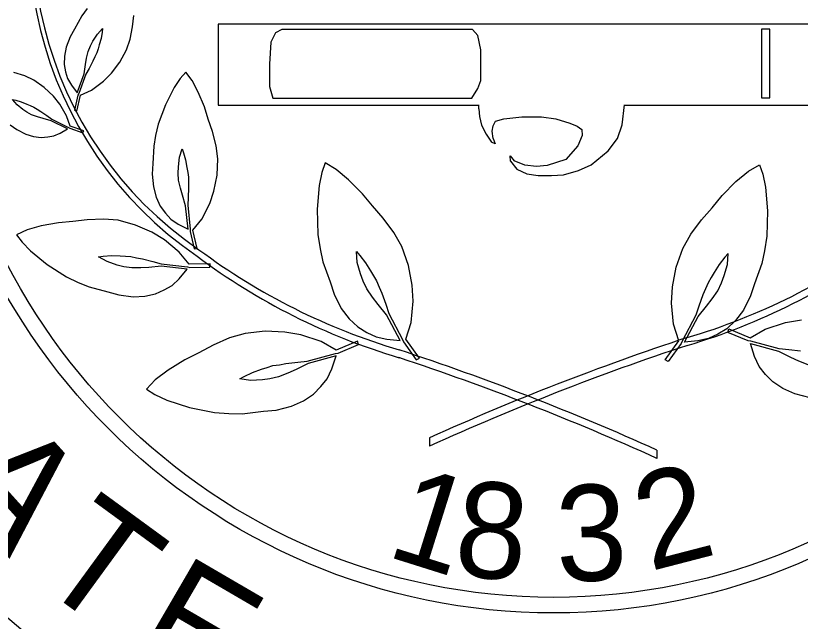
# Model space of a CAD drawing. Extents: x -0.03 to 1.42, y -0.24 to 1.05.
# Drawn here: x 0.67885 to 0.71418, y 0.03923 to 0.06649 of the extents above; entities that cross this region are included whole.
import ezdxf

# ---------------------------------------------------------------- set-up
doc = ezdxf.new("R2010")
doc.units = 0
doc.layers.add('SHT_B_Sheet-Outline-Line', color=7, linetype='Continuous')

msp = doc.modelspace()

# ---------------------------------------------------------------- linework, layer by layer
at = {"layer": 'SHT_B_Sheet-Outline-Line'}
for p, q in [((0.690554859334303, 0.0657234126294417), (0.6903408435939085, 0.06529528117092073)), ((0.6908311574385891, 0.06587668647189564), (0.690554859334303, 0.0657234126294417)), ((0.6911666770241988, 0.06587668942447135), (0.6908311574385891, 0.06587668647189564)), ((0.6994234576035275, 0.0658767748456759), (0.6911666770241988, 0.06587668942447135)), ((0.6996679008394016, 0.0656020971368116), (0.6994234576035275, 0.0658767748456759)), ((0.7128030377298128, 0.06588492399747792), (0.7124356579192411, 0.06588492035825674)), ((0.7124356579192411, 0.06588492035825674), (0.7124356895750298, 0.06279405085547386)), ((0.7128030693856013, 0.06279405456335962), (0.7128030377298128, 0.06588492399747792)), ((0.6997908471651805, 0.06495994980092473), (0.6996679008394016, 0.0656020971368116)), ((0.6903408435939085, 0.06529528117092073), (0.6902801039629709, 0.06431608071787778)), ((0.6997908616534004, 0.06358141846592844), (0.6997908471651805, 0.06495994980092473)), ((0.6902801039629709, 0.06431608071787778), (0.6902801154986155, 0.06330655048151432)), ((0.6902801154986155, 0.06330655048151432), (0.6904334796381724, 0.06278581168158477)), ((0.699667925284697, 0.06321556772442287), (0.6997908616534004, 0.06358141846592844)), ((0.6993931603689919, 0.06278590499957029), (0.699667925284697, 0.06321556772442287)), ((0.6904334796381724, 0.06278581168158477), (0.6993931603689919, 0.06278590499957029)), ((0.7124356895750298, 0.06279405085547386), (0.7128030693856013, 0.06279405456335962)), ((0.699698264955355, 0.0623050376253885), (0.6996982628954184, 0.06247279772718381)), ((0.699698264955355, 0.0623050376253885), (0.699728599339558, 0.061952058309630804)), ((0.7061660320609344, 0.06158474517448364), (0.7062586326728594, 0.06247286598189294)), ((0.7062586326728594, 0.06247286598189294), (0.7062586326728594, 0.062471245929793744)), ((0.699728599339558, 0.061952058309630804), (0.6998213019898664, 0.061570279103235634)), ((0.7004634515226613, 0.06173804627747957), (0.7008307397318613, 0.06184505981250231)), ((0.7008307397318613, 0.06184505981250231), (0.7016406488171351, 0.061937678483919546)), ((0.7016406488171351, 0.061937678483919546), (0.7025272393885389, 0.06193768768532694)), ((0.7025272393885389, 0.06193768768532694), (0.7031692991746198, 0.06184508446379126)), ((0.7031692991746198, 0.06184508446379126), (0.7037971412566436, 0.061661400429324505)), ((0.6998213019898664, 0.061570279103235634), (0.7000353267939817, 0.061156551572398556)), ((0.7003100961042176, 0.06129389420373862), (0.70035635284145, 0.06153995522542421)), ((0.70035635284145, 0.06153995522542421), (0.7004634515226613, 0.06173804627747957)), ((0.7037971412566436, 0.061661400429324505), (0.704132572604729, 0.06152406397815169)), ((0.704132572604729, 0.06152406397815169), (0.7043465945935977, 0.061370706637100585)), ((0.7059519284277691, 0.06095852286990112), (0.7061660320609344, 0.06158474517448364)), ((0.7000353267939817, 0.061156551572398556), (0.7002796806250347, 0.060805194162682936)), ((0.7003563594332469, 0.06095846450324476), (0.7003100961042176, 0.06129389420373862)), ((0.7043465945935977, 0.061370706637100585), (0.7043626174064411, 0.06109593691451967)), ((0.7004474413448109, 0.06072851549215738), (0.7002796806250347, 0.060805194162682936)), ((0.7003563594332469, 0.06095846450324476), (0.7004474413448109, 0.06072851549215738)), ((0.7043626174064411, 0.06109593691451967), (0.7041629126194251, 0.06063585411031666)), ((0.7055238948198094, 0.06040744879348699), (0.7059519284277691, 0.06095852286990112)), ((0.7041629126194251, 0.06063585411031666), (0.7036277786129249, 0.06002402955325071)), ((0.701135950065924, 0.059947412751631186), (0.7011199277337324, 0.060177363067345065)), ((0.7011199277337324, 0.060177363067345065), (0.7013036193209421, 0.05996334396274505)), ((0.7047603414195309, 0.05977968993575996), (0.7055238948198094, 0.06040744879348699)), ((0.701135950065924, 0.059947412751631186), (0.7014106329246297, 0.059581565374330916)), ((0.7017780112245809, 0.059763639450387394), (0.7013036193209421, 0.05996334396274505)), ((0.7022972212987673, 0.05970298482830943), (0.7017780112245809, 0.059763639450387394)), ((0.7027875421479475, 0.059749340033368445), (0.7022972212987673, 0.05970298482830943)), ((0.7036277786129249, 0.06002402955325071), (0.7027875421479475, 0.059749340033368445)), ((0.7041932540760766, 0.059519314527468094), (0.7047603414195309, 0.05977968993575996)), ((0.7014106329246297, 0.059581565374330916), (0.7018690951274166, 0.05936593033786244)), ((0.7018690951274166, 0.05936593033786244), (0.7023739056001438, 0.05929087577064456)), ((0.7035207758582365, 0.05933561772139493), (0.7041932540760766, 0.059519314527468094)), ((0.7023739056001438, 0.05929087577064456), (0.702971326572491, 0.05929088195045415)), ((0.702971326572491, 0.05929088195045415), (0.7035207758582365, 0.05933561772139493))]:
    msp.add_line(p, q, dxfattribs=at)
for points in [[(0.6820648787899745, 0.0668187148543161), (0.6818263813992274, 0.06648283243449153), (0.681502027422739, 0.06589062882216398), (0.6813032213445437, 0.06553998643823092), (0.6811231366790067, 0.06507171554835266), (0.6810493396726381, 0.06467067418058346), (0.6810383641334308, 0.06429276399667681), (0.68110028709705, 0.06396399502904841), (0.6811900209446679, 0.06366006608422231), (0.6813578736091386, 0.06336225753410281), (0.681617977578236, 0.06302142987974109), (0.6819277494371663, 0.06387877367837852), (0.6819891243031752, 0.06429817403586337), (0.6820423109472524, 0.06457681456585351), (0.6821156575685272, 0.06488326515622565), (0.6822190652805102, 0.0651371567161841), (0.6823310231574308, 0.0653512684521241), (0.6825283895016443, 0.0656620399599833), (0.6827666173067821, 0.06591521216865007), (0.6827471791527999, 0.06575204256923621), (0.6826980422623886, 0.06546755225904409), (0.6826152447753678, 0.06517865032263225), (0.6825607967942487, 0.06500098945208022), (0.6825063496371043, 0.06482332974882547), (0.6824125714603196, 0.06463684851010264), (0.682328872517897, 0.06444910771890106), (0.68215373645146, 0.06411979621656368), (0.6820046092501413, 0.06385690396960202), (0.6816902480557692, 0.06298795070131245), (0.6816517291575207, 0.0629112708631319), (0.6815008953152428, 0.0622365391437573), (0.6816074556506406, 0.06219955055017893), (0.6817637793911229, 0.06291244211013736), (0.6822604871993789, 0.06314428707607218), (0.6828003020740282, 0.06354488231702271), (0.6831578685279619, 0.06390974549491829), (0.6835355031524432, 0.06440466062267251), (0.6838381675329934, 0.06495726294382044), (0.6840016925504933, 0.06543741508622589), (0.684111576351, 0.06599604661341132), (0.6841731313992274, 0.06649626733835165)], [(0.7062586326728594, 0.062471245929793744), (0.7173667936814557, 0.062471361564473527), (0.7173667551592122, 0.06610385228665298), (0.6879623153572811, 0.06610354651411005), (0.6879623527801765, 0.06247105647821854), (0.6996982628954184, 0.062471177606419966)], [(0.6786038021958603, 0.06158580916388458), (0.6788983749669326, 0.06137242144914095), (0.6793004060276283, 0.06116407592614117), (0.6796526682580243, 0.06105769954915467), (0.6799905284829868, 0.061010003765301156), (0.6802916680520308, 0.061032686830715645), (0.6805731868816149, 0.06108272929675998), (0.6808571366480125, 0.06120351241739217), (0.6811888739369643, 0.061402685792998755), (0.6804508702290786, 0.061766367492513075), (0.6800807892788185, 0.061863384468512014), (0.6798362582875024, 0.06193889223535484), (0.6795686881249676, 0.06203536935420455), (0.6793513366971744, 0.06215353675563756), (0.6791705257437956, 0.062275394989685456), (0.6789115030689966, 0.062483471751408004), (0.678708280764414, 0.06272250947995614), (0.6788526407833827, 0.06268876195187992), (0.6791029322884808, 0.0626162242233319), (0.6793537626207602, 0.06251308685191104), (0.6795076634588968, 0.06244648906298107), (0.6796615635410083, 0.06237989003808919), (0.6798194253459703, 0.06227711069436494), (0.6799794459608328, 0.06218315288646643), (0.6802572782157195, 0.06199307612474392), (0.6804781398833523, 0.06183305873675772), (0.6812261344507466, 0.061464156311945316), (0.6812910242257846, 0.06142194616945214), (0.6818810664861931, 0.061219093566255045), (0.6819249855359327, 0.06131098395891611), (0.6813011933441888, 0.061522566633538646), (0.6811429686363468, 0.061991285092548726), (0.6808376827691329, 0.0625155313843054), (0.6805462590502035, 0.06287273953588435), (0.6801400853312743, 0.06326099428148685), (0.6796746914363636, 0.06358778008742759), (0.6792604199975264, 0.06378253517635296), (0.678770367909981, 0.06393688111133997)], [(0.7141905389199983, 0.05139088859613366), (0.7136604371488819, 0.05145586338003105), (0.7132295167258513, 0.05149680895789091), (0.7119520540424121, 0.05184176567490522), (0.7118305530811085, 0.05185949423571052), (0.7109151596668495, 0.05223667408163965), (0.7109592578674091, 0.0523921053610605), (0.7119239725428355, 0.05198999457903331), (0.7126038285105957, 0.052382311918215234), (0.7135170548737775, 0.052686611526088195), (0.7142387630940211, 0.05280622937353079)], [(0.7146279596029056, 0.04929173294408747), (0.7139308185919059, 0.04946515564079709), (0.7133997263725529, 0.04970797072143978), (0.7129473824365868, 0.050005415474967396), (0.7126124898463022, 0.05034822217114394), (0.7123297059024107, 0.050702999523238604), (0.7121182017138732, 0.05114444736702868), (0.7119320754125844, 0.05172944496376938), (0.7131921684559117, 0.05138871907313296), (0.7137346010406745, 0.051116293355183036), (0.7141049523318542, 0.050949887566165364), (0.7145248045149577, 0.05078411261732996)], [(0.6974846887658368, 0.047491375328020544), (0.6974843321114312, 0.04711886502058928)], [(0.7077235453441869, 0.04693906154425561), (0.7077239987505208, 0.046566551236824426)]]:
    msp.add_lwpolyline(points, dxfattribs=at)
for points in [[(0.6870241698675882, 0.05601561627169076), (0.6868246320777665, 0.056843164239005546), (0.6872274665380251, 0.05733969797761862), (0.6875894396739731, 0.05803513145466271), (0.6877783437467347, 0.05860024422057101), (0.6879221569734345, 0.05931196597583721), (0.6879577880273591, 0.06004591663487379), (0.687884522569729, 0.060633075170831184), (0.6877148660331501, 0.061275043149189364), (0.6875244195013774, 0.06183115131457271), (0.6873475645023118, 0.06238401971872281), (0.6870722468198073, 0.06304947711499154), (0.6867937818017732, 0.06357300343711798), (0.6865055080276263, 0.06394677068777506), (0.686263501016451, 0.0636655189021391), (0.6859899954465163, 0.06326393513663235), (0.6855946328788531, 0.0624846219863457), (0.685272712654425, 0.061611797772960164), (0.6851484282217752, 0.061094296742991896), (0.6850695025728473, 0.06062035577340551), (0.6850313506286871, 0.05983375606186807), (0.6850015655093921, 0.0593645857075018), (0.6850515209756626, 0.05878156612224999), (0.6851786065951122, 0.05832328746517123), (0.6853597808633579, 0.0579212590831083), (0.6855925232334866, 0.057607881675796), (0.6858415566287768, 0.05733482463701193), (0.6861694284661544, 0.05710811730940759), (0.686616101361109, 0.056883212275342425), (0.6865038607149851, 0.057940440698818596), (0.6863543647742999, 0.05841176965744913), (0.6862680525162947, 0.05873099890525767), (0.6861886681051983, 0.05909000729008145), (0.6861676951826345, 0.059409057661013016), (0.6861759723974, 0.05969075783939782), (0.6862244775553475, 0.06011726835282267), (0.6863453432129154, 0.06050435919924204), (0.6864080756185782, 0.060323370055989624), (0.6865016786263713, 0.05999982153935859), (0.686562072246624, 0.05965458225877705), (0.6865956443310509, 0.05944047182782121), (0.6866291265314352, 0.05922636249514047), (0.6866258901351223, 0.058982912316398066), (0.6866337219780216, 0.05874324244304125), (0.6866179765785467, 0.058308542126969766), (0.6865955704458486, 0.05795673151727146), (0.6867089815150036, 0.05688492317350331), (0.6867076325584185, 0.0567848437338633), (0.6868934907160531, 0.05600013441498701)], [(0.6970324009996187, 0.05107940068920084), (0.6964237227488292, 0.05192899463255829), (0.6966531244176161, 0.05267968608279655), (0.6967443751810324, 0.053637916978196545), (0.6966987365813984, 0.054367996761159394), (0.6965341187339554, 0.05524414567633099), (0.6962362996094953, 0.056095812253789366), (0.6958820525007974, 0.056729948526935005), (0.695393076351, 0.0573822638822359), (0.6949198512998355, 0.0579272086361212), (0.6944637246559393, 0.05847476430161426), (0.69384370830567, 0.059104936655001133), (0.6932853442347777, 0.0595723016259235), (0.6927849407881034, 0.059864616637901685), (0.6926393243065607, 0.05943297494061411), (0.6925133313790096, 0.05884995302041003), (0.6924227115255128, 0.057780842864112246), (0.6924589944320451, 0.056639373237447214), (0.6925562005155813, 0.05599317353971431), (0.692684996896578, 0.05541744580288355), (0.6930042358940373, 0.054504848975257265), (0.6931866717746985, 0.05395729056318229), (0.693512389059378, 0.05331694380422065), (0.6938683436322941, 0.05285398695691053), (0.6942598465162051, 0.05248013140113774), (0.6946691696313155, 0.05223092537851759), (0.6950784913037551, 0.05203509043796483), (0.6955561225562824, 0.05192826491220421), (0.696168033770157, 0.05187832118828722), (0.695552781168295, 0.05302959551914159), (0.6951653259087337, 0.05349687081129968), (0.69491989270599, 0.053820418847636574), (0.6946640194953215, 0.05419220575221008), (0.6944931050542127, 0.054545544194654814), (0.6943725917251837, 0.05486990270336097), (0.6942311072588694, 0.05537768184073396), (0.694190151999308, 0.055873761349038584), (0.694345043215586, 0.055696822371081756), (0.694600647665335, 0.055371835562781746), (0.6948287107473146, 0.05500679714723052), (0.6949655133155119, 0.05477864816339433), (0.695102315471722, 0.05455050096519411), (0.6952109488528501, 0.054271951830224374), (0.6953303808189166, 0.05400294310207785), (0.6955129057603607, 0.053501014774875025), (0.6956497105258237, 0.053090346137122574), (0.6962728825207484, 0.05192305215235183), (0.6963176147204173, 0.05180866327031079), (0.6968908320050965, 0.05100145951326317)], [(0.7080969123373758, 0.05100058518107365), (0.7087055733526479, 0.051850192034081824), (0.7084761558902992, 0.05260088005073491), (0.7083848851447831, 0.053559108474211144), (0.7084305083635581, 0.05428918866916122), (0.7085951090441476, 0.05516534005625666), (0.7088929101777803, 0.05601701405020185), (0.7092471441021692, 0.0566511573267741), (0.7097361061757338, 0.0573034823641342), (0.7102093214071525, 0.057848437692717955), (0.7106654352794421, 0.05839600269730515), (0.7112854388573896, 0.059026188646630694), (0.7118437945512068, 0.05949356371124213), (0.7123441912000907, 0.059785888954595974), (0.7124898156467212, 0.059354251308516875), (0.7126158221011889, 0.05877123289056241), (0.7127064637227786, 0.05770212348957481), (0.7126702049182185, 0.056560652901606015), (0.7125730114002954, 0.05591445141823715), (0.7124442275169621, 0.05533872093518206), (0.7121250074709187, 0.05442611730940765), (0.7119425825086367, 0.053878554708079715), (0.71161687861426, 0.053238202112631215), (0.7112609335857165, 0.05277523798687882), (0.710869437774254, 0.05240137487800545), (0.7104601198783648, 0.05215215972264241), (0.7100508023944627, 0.05195631592364733), (0.7095731740945115, 0.051849481059507825), (0.7089612636359464, 0.05179952422030396), (0.709576492684437, 0.05295081111712883), (0.7099639373696579, 0.053418094168738814), (0.7102093639806044, 0.05374164687426507), (0.7104652296381725, 0.05411343954666078), (0.7106361365261806, 0.05446678258998812), (0.7107566436067354, 0.05479114308996622), (0.7108981183906329, 0.05529892469962063), (0.7109390628698602, 0.05579500558121633), (0.7107841743307841, 0.05561806262035793), (0.7105285779841672, 0.05529307045586529), (0.71030052218063, 0.05492802805812774), (0.7101637234583629, 0.0546998769456906), (0.7100269266579877, 0.05447172597058246), (0.7099182995939982, 0.05419317388303701), (0.7097988722284565, 0.05392416302628938), (0.7096163569000494, 0.05342223112817237), (0.7094795615423454, 0.05301155953784412), (0.7088564141987099, 0.051844253673748425), (0.7088116852262747, 0.05172986300642909), (0.7082384827738533, 0.05092264709539836)], [(0.6876023372612726, 0.05532307228691995), (0.6866593176763784, 0.05530146296198791), (0.6862163325920831, 0.055854327795581256), (0.6855483462725411, 0.05640971077247089), (0.6849808929348719, 0.05674702523513262), (0.6842438792625202, 0.05706993734939518), (0.6834575472822917, 0.057280980166868625), (0.682804596485926, 0.05733947192676487), (0.682069477463795, 0.05730661452444019), (0.6814225581393967, 0.05723100794609021), (0.6807823882656824, 0.057169441568569554), (0.6799971394329798, 0.05702768387778224), (0.6793648014708293, 0.0568492075219912), (0.6788923042174113, 0.05662474270995085), (0.679140077579571, 0.05629669515426576), (0.6795106113861336, 0.05590618821139757), (0.68026157757218, 0.05529491683347646), (0.6811310731695424, 0.05474133539481583), (0.6816622556169759, 0.054485110816554425), (0.6821569883666765, 0.054288375106887235), (0.6829997506650222, 0.05406221491523214), (0.6835007822063696, 0.05391975050743046), (0.6841438326459659, 0.05383686670656622), (0.6846699726949463, 0.053866751460985594), (0.6851478714044821, 0.05396854708631463), (0.6855418898907434, 0.05414693136008206), (0.6858960378442537, 0.05435249402971688), (0.6862185952270756, 0.05465426821549363), (0.6865670704229605, 0.05508501175327721), (0.6853958092225324, 0.05521189975042762), (0.6848504091404211, 0.055160684251741865), (0.6844843799343835, 0.05514231990654889), (0.6840770392256509, 0.05514069525356717), (0.6837266684869064, 0.05519298229546969), (0.6834235482280983, 0.05526803857930129), (0.6829730070663227, 0.05542085400326671), (0.6825823149984608, 0.055642610465840785), (0.6827930038390887, 0.05566808215208478), (0.6831653334160577, 0.05569337681611008), (0.6835534140916597, 0.05567772109539934), (0.683793174193455, 0.05566368295450638), (0.684032843655182, 0.05564964502032224), (0.6842957346661818, 0.055588988750295054), (0.6845570953717958, 0.05554120157106346), (0.6850241063662303, 0.05542195534761375), (0.6853997673054467, 0.055315039525107745), (0.6865870489841236, 0.05518599161906665), (0.686695049190117, 0.05516115331359333), (0.6875883891428245, 0.05517799257262171)], [(0.6942489645009767, 0.05183951148636765), (0.6932842577913534, 0.05143738154621542), (0.6926043940644991, 0.05182968501480051), (0.691691161383463, 0.05213387523682544), (0.6909694499359857, 0.05225356786175196), (0.6900787192462218, 0.052290098311500055), (0.6891819600377809, 0.05219126812429848), (0.6884843719383013, 0.05198867130442083), (0.6877388153801691, 0.05165881451971957), (0.687101529505564, 0.05132022759564347), (0.6864654120627177, 0.05099883102281516), (0.6857120272315275, 0.050536222521857625), (0.6851310813790096, 0.050097286435203), (0.6847337365430127, 0.04967536251028006), (0.6851216388910543, 0.04943641638310373), (0.6856614619375001, 0.049182622604326674), (0.6866827848459015, 0.048854043156937976), (0.6878032873864901, 0.04863274497588099), (0.6884547979002728, 0.04858235127957292), (0.6890446581938995, 0.04857830777545397), (0.6900056762002241, 0.0486843380727333), (0.6905802353676093, 0.048739063123540365), (0.6912774642034304, 0.04891250078983724), (0.6918085512042771, 0.04915523662908496), (0.6922607985943092, 0.04945269010336824), (0.6925956843181383, 0.04979550448997444), (0.6928785518296493, 0.05015037776966513), (0.6930899571383725, 0.050591829115347306), (0.6932761605520975, 0.051176831243948374), (0.6920160741692316, 0.05083607905443136), (0.6914736463909876, 0.050563552396373175), (0.6911032091296447, 0.050397138298587225), (0.6906834505384695, 0.0502314438954157), (0.6903006809535751, 0.050144320478753494), (0.6899575113545191, 0.050099676446513586), (0.6894310127964746, 0.05007591167552891), (0.6889383508272897, 0.050147546163396325), (0.6891456198628675, 0.05025869858010234), (0.6895196582093964, 0.050434742007808155), (0.689926636839224, 0.050574966440991825), (0.6901797162101994, 0.05065695888014261), (0.6904327957871685, 0.050739042028026), (0.6907286244714987, 0.050782245708302906), (0.6910176138890517, 0.05083813754291956), (0.6915477135315669, 0.05090312406917041), (0.6919786338172687, 0.05094416804619262), (0.693256089428259, 0.05128906090374418), (0.6933776794503461, 0.05130688195820274), (0.6942929744654429, 0.05168408178587378)]]:
    msp.add_lwpolyline(points, close=True, dxfattribs=at)
for radius in [0.04245684710173631, 0.03771027974837031, 0.02837522404983596, 0.027675057489085508]:
    msp.add_circle((0.7030744749992621, 0.06798333519990865), radius, dxfattribs=at)
for centre, radius, start, end in [((0.6967416031201613, 0.07010100249011945), 0.017112774711485017, 152.38533701267875, 235.7261036793454), ((0.6967416031201613, 0.07010100249011945), 0.017112774711485017, 152.38533701267875, 235.7261036793454), ((0.7009193802259693, 0.07959683761985722), 0.028778098042226006, 286.4870675682343, 306.6643536793454), ((0.7009193802259693, 0.07959683761985722), 0.028778098042226006, 286.4870675682343, 306.6643536793454), ((0.7042882266941797, 0.07904440763171139), 0.028778098042226006, 233.33683701267876, 253.5141231237899), ((0.7042882266941797, 0.07904440763171139), 0.028778098042226006, 233.33683701267876, 253.5141231237899), ((0.746151928377701, -0.060510863986774056), 0.11846088696659586, 108.23354812378986, 114.25694534601209), ((0.746151928377701, -0.060510863986774056), 0.11846088696659586, 108.23354812378986, 114.25694534601209), ((0.6590585901954901, -0.0610642339579302), 0.11846088696659575, 65.7442453460121, 71.76764256823432), ((0.6590585901954901, -0.0610642339579302), 0.11846088696659575, 65.7442453460121, 71.76764256823432)]:
    msp.add_arc(centre, radius, start, end, dxfattribs=at)
for centre, major_axis, ratio, start_param, end_param in [((0.6967871894696485, 0.07004770550282426), (-1.8087960387890053e-07, 0.017407755643535392), 0.9960135529767477, 1.0888191450894282, 2.5433899245591007), ((0.6967871894696485, 0.07004770550282426), (-1.8087960387890053e-07, 0.017407755643535392), 0.9960135529767477, 1.0888191450894285, 2.543389924559101), ((0.6967871894696485, 0.07004770550282426), (-1.8087960387890053e-07, 0.017407755643535392), 0.9960135529767477, 1.0888191450894285, 2.543389924559101), ((0.7008539003163111, 0.07960300433416788), (3.028969839267412e-07, -0.029150642572329834), 0.9960135529767477, 0.287743222316364, 0.6399032990721754), ((0.7008539003163111, 0.07960300433416788), (3.028969839267412e-07, -0.029150642572329834), 0.9960135529767477, 0.28774322231636407, 0.6399032990721754), ((0.7008539003163111, 0.07960300433416788), (3.028969839267412e-07, -0.029150642572329834), 0.9960135529767477, 0.28774322231636407, 0.6399032990721754), ((0.7043537064786685, 0.07905057569320623), (3.028969839267412e-07, -0.029150642572329834), 0.9960135529767477, 5.643282008107411, 5.995442084863222), ((0.7043537064786685, 0.07905057569320623), (3.028969839267412e-07, -0.029150642572329834), 0.9960135529767477, 5.643282008107412, 5.995442084863223), ((0.7043537064786685, 0.07905057569320623), (3.028969839267412e-07, -0.029150642572329834), 0.9960135529767477, 5.643282008107412, 5.995442084863223), ((0.7462056927481426, -0.061436285599394444), (-1.2371987914641996e-06, 0.11906734525306172), 0.9960135529767479, 0.31822505833286824, 0.4233531720161266), ((0.7462056927481426, -0.061436285599394444), (-1.2371987914641996e-06, 0.11906734525306172), 0.9960135529767479, 0.3182250583328683, 0.42335317201612666), ((0.7462056927481426, -0.061436285599394444), (-1.2371987914641996e-06, 0.11906734525306172), 0.9960135529767479, 0.3182250583328683, 0.42335317201612666), ((0.6590048450389634, -0.0619896566881376), (-1.2371987914641996e-06, 0.11906734525306172), 0.9960135529767479, 5.859832135163461, 5.96496024884672), ((0.6590048450389634, -0.0619896566881376), (-1.2371987914641996e-06, 0.11906734525306172), 0.9960135529767479, 5.85983213516346, 5.964960248846718), ((0.6590048450389634, -0.0619896566881376), (-1.2371987914641996e-06, 0.11906734525306172), 0.9960135529767479, 5.85983213516346, 5.964960248846718)]:
    msp.add_ellipse(centre, major_axis=major_axis, ratio=ratio, start_param=start_param, end_param=end_param, dxfattribs=at)

# ---------------------------------------------------------------- texts
for s, height, rotation, p in [('A', 0.00503982, 312.01820555555554, (0.6755704749992619, 0.04537310322506846)), ('2', 0.004319729999999998, 14.51384722222222, (0.707405724999262, 0.04147610322506853)), ('1', 0.004319729999999998, 342.54606666666666, (0.6954627249992621, 0.04218935322506847)), ('8', 0.0043197300000000095, 355.3331777777778, (0.6985227249992622, 0.04129835322506854)), ('3', 0.004319730000000002, 1.7267361111111137, (0.703222974999262, 0.041012603225068535)), ('T', 0.005039522999999991, 323.8591444444445, (0.6796024749992621, 0.04109810322506852)), ('E', 0.005039819999999983, 329.77961388888895, (0.6839539749992621, 0.03797285322506847))]:
    msp.add_text(s, height=height, rotation=rotation, dxfattribs=at).set_placement(p)

doc.saveas('drawing.dxf')
